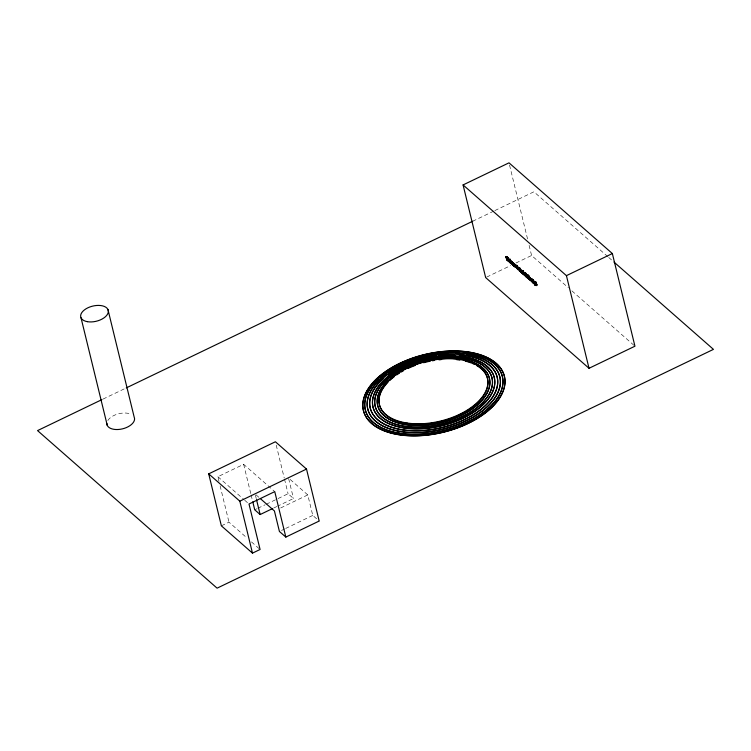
<?xml version="1.0" encoding="UTF-8"?>
<svg xmlns="http://www.w3.org/2000/svg" width="751" height="751" viewBox="0 0 751 751"><rect width="100%" height="100%" fill="white"/><g stroke="black" fill="none" stroke-linecap="round" stroke-linejoin="round"><path stroke-width="0.56" stroke-dasharray="3.75 2.82" d="M103.028 399.091L126.262 387.91M472.661 221.263L493.782 211.106M494.834 210.59L533.914 191.796L607.841 256.673M486.704 277.081L510.708 265.535M515.928 263.019L531.586 255.49L568.376 287.774M219.001 481.26L217.893 476.716L243.643 464.325L274.753 491.623M221.367 525.831L228.98 522.17L247.126 538.101M254.72 509.788L256.804 508.784M257.846 508.286L265.141 504.775M266.192 504.268L288.074 493.745L293.491 498.495L277.861 506.024M273.693 508.023L276.819 506.521M280.677 507.958L307.769 494.918L312.773 515.411L319.184 521.044M281.503 530.459L284.629 528.957M285.671 528.451L312.773 515.411M608.723 257.452L612.243 260.541M571.877 290.853L634.069 345.432M307.769 494.918L288.497 478.002L293.491 498.495M256.025 494.815L259.527 497.894M217.893 476.716L243.822 499.462M244.685 500.222L248.14 503.254M251.444 541.893L260.081 549.479M509.544 165.098L528 240.799M529.108 245.324L531.586 255.49M276.227 445.155L284.216 477.927M284.498 479.054L288.074 493.745M255.424 495.181L256.26 498.598M243.643 464.325L250.843 493.876M251.125 495.012L252.505 500.692M220.109 485.803L228.98 522.17M107.806 420.551A14.138 7.782 -13.7 0 1 130.74 414.111"/><path stroke-width="1.13" d="M534.937 283.474C535.031 286.995 534.684 280.01 534.168 283.925L533.079 279.569L531.933 279.701L531.924 280.949L530.816 278.724M526.995 275.279L528.15 276.687L527.315 277.091L526.451 276.33L527.286 275.927L528.15 276.687M528.629 277.673C527.089 276.115 529.737 281.362 528.629 277.673L529.164 276.912L529.164 278.161C532.008 276.246 530.15 283.916 532.928 281.071L532.957 279.776L533.351 281.418M528.723 276.79L529.389 276.969L527.887 277.194L528.704 279.165L530.675 278.396M522.715 272.36C522.743 269.919 521.964 273.439 523.55 271.956L523.306 270.895L521.325 271.834L520.462 271.073L522.856 271.158L523.616 273.524L522.78 273.927L521.626 271.486M536.13 284.291L535.36 282.085L534.205 282.442L534.158 281.306L532.759 281.034L533.595 280.63L534.646 282.047M527.427 275.364L527.878 276.237L526.376 277.081L525.212 276.058L525.484 274.312C527.136 272.453 525.278 279.447 528.357 277.579L528.197 277.194M526.376 277.081L525.371 275.927L525.653 274.19L524.555 273.223L525.39 272.829L526.489 273.796M519.748 269.919L518.556 267.966L519.392 267.563L520.603 269.13L519.683 269.956L520.086 271.458L519.251 270.829L518.556 267.966M523.344 274.002C525.465 277.241 522.396 271.486 523.926 273.627C521.983 270.548 524.564 277.861 524.771 273.233L523.954 272.238L524.095 273.017M523.297 273.026L524.16 272.575L524.761 273.223M514.416 265.45C511.431 266.718 514.21 261.329 514.782 264.652M524.02 274.753L524.883 274.312L524.602 273.702M524.855 274.35L524.282 273.749M512.942 263.113L511.9 261.639L514.285 266.474L516.679 265.263L517.505 266.708L516.284 266.765L517.505 266.708M512.407 263.319L513.346 262.841L513.928 263.573M535.041 282.038C532.487 280.067 532.59 284.685 534.74 283.108M512.736 264.023L512.576 263.563L512.867 265.225L513.703 264.831L512.661 265.047L512.135 262.897L513.243 262.916M513.318 263.216L513.9 264.023M513.581 265.854L513.29 264.183L514.285 266.474M513.186 264.249L514.191 263.798L514.613 264.643M463.076 184.934L509 162.836L612.356 253.547L634.942 346.202L589.019 368.29L485.662 277.579L463.076 184.934L566.432 275.645L589.019 368.29M101.967 399.598L37.55 430.595L217.086 588.164L713.45 349.365L613.999 262.08M126.262 387.91L472.661 221.263M507.103 260.175L506.859 258.081L507.695 257.677L507.939 259.771L507.103 260.175L505.733 256.711L506.803 256.513L507.413 258.297M505.733 256.711L506.803 256.513M507.469 257.095L507.714 259.189L506.878 259.593L506.634 257.499L507.469 257.095L508.314 259.095M506.634 257.499L507.695 257.293M506.859 257.696L507.779 260.4L507.526 258.288L508.361 257.884L508.765 259.743M507.526 258.288L508.587 258.072M506.859 259.959L507.939 259.771M510.887 262.352L509.835 262.568L509.103 259.574L510.154 259.358L510.642 261.348M509.103 259.574L510.154 259.358M508.436 260.306L509.272 259.902L509.929 260.475L509.094 260.879L508.436 259.968L509.094 260.879M506.859 258.081L507.779 260.757L508.615 260.353M511.929 262.85C509.957 264.803 510.811 260.193 509.46 261.817C507.995 261.695 508.953 259.151 509.591 260.85M507.779 260.757L508.859 260.578M508.502 260.578L509.366 261.339L510.201 260.935M509.366 261.339C508.052 256.983 507.798 263.423 510.398 261.827M509.751 261.113L510.727 261.752C512.633 261.32 510.004 259.996 510.924 261.752M509.835 262.568L511.562 261.348M510.727 261.752C509.056 259.611 510.502 265.291 512.032 263.263M512.342 263.075L513.186 262.672M512.82 263.751L513.665 263.348M512.914 263.92L513.75 263.517M513.534 264.371L514.369 263.967M513.628 264.54L514.463 264.145M513.365 265.666C514.144 264.38 515.008 265.019 515.28 266.37C517.608 263.366 514.764 269.872 517.955 268.539M514.388 265.535C516.312 266.549 512.952 264.615 515.233 265.131L516.669 267.112M517.871 268.21L516.866 268.52L516.266 266.661C514.51 268.473 514.135 264.005 515.543 266.079M514.078 266.286L514.914 265.892M516.059 265.845L516.895 265.45M516.209 266.464L517.045 266.061M516.594 266.812L517.43 266.408M514.191 265.356L515.139 267.262L516.2 267.009M516.66 268.238L517.495 267.835L517.12 266.361M516.744 268.389L517.805 268.182L517.974 269.693L516.923 267.187L517.796 268.173M517.833 267.797C517.317 264.39 520.903 272.341 518.857 268.483C520.537 266.98 520.621 271.045 519.692 268.079M519.063 269.327L519.899 268.924M519.485 269.187L520.321 268.783M519.138 269.637L519.87 271.073L519.138 269.637L519.974 269.243L520.621 269.928M519.392 270.698L520.227 270.294L519.974 269.243M520.396 270.801L521.232 270.398L521.889 270.98L521.053 271.383L520.396 270.463L521.053 271.383M522.161 271.43C521.616 268.295 519.936 271.252 522.377 270.933M522.011 271.815L523.578 271.139M520.462 271.073L521.194 272.303L522.949 271.599M521.325 271.834C520.011 267.478 519.758 273.918 522.358 272.322L521.335 271.205M522.565 272.228L523.55 271.956M521.795 273.064C524.236 272.491 520.19 274.04 521.269 270.914L522.32 270.689M522.565 273.74L524.677 272.848M524.132 272.622L524.649 273.486L525.475 273.167L526.32 273.908L525.963 275.307L525.127 275.701M523.447 274.415L524.189 273.599M525.738 274.537L526.573 274.134M525.371 275.927L526.413 275.392L527.315 277.091M528.835 278.105L527.784 278.321L527.061 275.326L527.897 274.922L528.554 277.372M526.385 276.058L527.042 276.64L526.385 276.058L528.103 275.11M526.291 276.743L527.127 276.34M529.868 278.217C529.474 274.077 527.296 277.288 529.267 279.625L530.103 279.222M528.544 276.621L529.38 276.227M528.253 277.185L527.183 277.56L526.451 276.33M527.784 278.321L528.629 277.917M531.717 281.775C531.586 277.326 528.075 275.655 530.488 280.686L531.107 280.104M529.004 279.222L531.952 278.583L531.117 278.987M530.985 279.569C529.155 280.799 529.436 278.396 530.657 278.837M531.952 278.893L531.117 279.297L532.093 281.475L532.112 280.179L532.722 282.648L534.524 282.207L534.665 282.808C533.276 284.563 532.891 280.893 533.83 283.211M531.933 279.701L533.079 279.569M531.511 281.587L532.553 281.372M533.614 282.32L534.365 281.625M532.722 282.648L533.557 282.245M533.952 282.32L534.984 281.813M534.28 282.742L535.66 282.789M535.134 282.517L536.223 282.329L536.702 284.385C534.505 286.319 535.116 279.119 535.857 284.789M535.388 282.733L536.223 282.329M533.905 283.512L534.796 283.334M534.581 283.962L535.895 283.991L535.867 283.418M536.702 284.385L534.872 285.164L534.646 284.263L535.482 283.859L535.707 284.76L534.656 284.976L533.942 282.029M535.745 284.986L536.58 284.582L536.909 285.192C535.961 286.431 535.51 284.225 536.073 285.596M535.848 285.389L536.815 284.789M566.432 275.645L612.356 253.547M285.831 537.087L274.753 491.623L249.003 504.015L260.081 549.479L252.477 553.13L221.367 525.831L208.703 473.862L275.401 441.766L306.511 469.065L319.184 521.044L285.831 537.087L279.419 531.464L274.425 510.962L260.4 498.655M208.703 473.862L239.813 501.161L306.511 469.065M252.787 501.828L254.72 509.788L260.146 514.548L272.651 508.53M534.205 282.442L535.247 284.76L534.646 284.263M520.518 269.543L521.044 270.735M530.244 278.358L530.769 278.687M511.825 262.812L511.065 262.043L512.182 264.54L511.581 262.643M529.183 278.18L530.488 280.686M532.863 281.409L533.529 282.029M518.716 269.252L518.875 268.52M532.759 281.034L533.811 282.451M534.524 282.207L534.064 281.982L534.402 282.77M516.904 266.183L516.679 265.263M527.061 275.326L528 278.508M524.555 273.223L525.484 274.312M515.853 266.154L515.843 265.666M536.909 285.192L536.58 284.582M514.463 265.807L515.327 266.567M524.62 274.434L525.09 274.631L524.649 273.486M517.439 267.788L517.814 269.327L517.589 268.032M512.604 263.892L512.144 263.132M512.501 263.535L512.079 261.996L512.802 263.188M511.647 261.742L511.093 261.095L511.065 261.667M527.615 276.743L527.286 275.927M518.425 267.628L517.983 267.131L517.974 267.731M521.814 270.707L521.232 270.398M515.806 265.441L515.233 265.131M509.854 260.212L509.272 259.902M510.013 260.268L509.197 259.198L509.122 259.968M507.695 257.677L508.305 259.461M515.233 265.704L515.158 264.427L516.115 265.967M505.967 256.917L506.878 259.593M535.97 282.113L536.514 284.225M532.243 279.973L532.938 282.845M529.164 276.039L529.389 276.969M529.999 279.372L530.14 279.973M527.897 274.922L528.385 276.922M522.78 273.927L521.476 271.092M521.616 271.637L522.001 273.242M509.948 259.17L510.427 261.17M509.319 259.752L510.051 262.756M256.532 499.744L260.146 514.548M239.813 501.161L252.477 553.13M107.956 309.543L134.185 417.143A14.138 7.782 -13.7 0 1 122.225 428.915A14.138 7.782 -13.7 0 1 106.867 423.414M81.024 317.814L107.262 425.404M507.742 258.475L508.023 260.982M523.306 270.895L523.4 271.824M469.873 353.505A70.528 38.827 -13.7 0 1 491.67 405.427A70.528 38.827 -13.7 0 1 394.012 432.341A70.528 38.827 -13.7 0 1 378.776 378.607M380.513 377.058A70.528 38.827 -13.7 0 1 385.197 373.341M386.052 372.721A70.528 38.827 -13.7 0 1 434.153 353.683M437.533 353.167A70.528 38.827 -13.7 0 1 443.174 352.529M446.545 352.285A70.528 38.827 -13.7 0 1 458.908 352.238M463.358 352.585A70.528 38.827 -13.7 0 1 468.69 353.299M467.066 354.406A67.966 37.419 -13.7 0 1 488.432 405.775A67.966 37.419 -13.7 0 1 391.036 429.441A67.966 37.419 -13.7 0 1 386.652 373.942M388.427 372.656A67.966 37.419 -13.7 0 1 432.66 355.063M433.74 354.876A67.966 37.419 -13.7 0 1 439.532 354.05M441.86 353.796A67.966 37.419 -13.7 0 1 447.615 353.383M455.735 353.327A67.966 37.419 -13.7 0 1 462.672 353.815M466.362 355.73A65.328 35.964 -13.7 0 1 487.361 403.841A65.328 35.964 -13.7 0 1 396.425 428.774A65.328 35.964 -13.7 0 1 383.376 378.485M387.976 374.711A65.328 35.964 -13.7 0 1 400.114 367.126M401.128 366.61A65.328 35.964 -13.7 0 1 416.505 360.283M417.575 359.936A65.328 35.964 -13.7 0 1 436.387 355.645M438.622 355.345A65.328 35.964 -13.7 0 1 443.09 354.885M446.404 354.66A65.328 35.964 -13.7 0 1 454.224 354.566M459.828 354.885A65.328 35.964 -13.7 0 1 465.16 355.533M458.889 356.284A62.408 34.349 -13.7 0 1 475.693 410.863A62.408 34.349 -13.7 0 1 376.617 414.59A62.408 34.349 -13.7 0 1 434.82 357.185M437.101 356.856A62.408 34.349 -13.7 0 1 455.463 356.03M462.025 359.41A57.48 31.636 -13.7 0 1 481.26 401.241A57.48 31.636 -13.7 0 1 402.076 424.043A57.48 31.636 -13.7 0 1 387.863 380.766M391.224 377.8A57.48 31.636 -13.7 0 1 435.955 359.372M438.227 359.072A57.48 31.636 -13.7 0 1 450.713 358.415M453.05 358.48A57.48 31.636 -13.7 0 1 460.87 359.231M485.85 374.364A55.593 30.603 -13.7 0 1 435.524 422.663A55.593 30.603 -13.7 0 1 380.194 394.228M380.597 393.177A55.593 30.603 -13.7 0 1 387.967 382.259M389.6 380.635A55.593 30.603 -13.7 0 1 394.191 376.749M396.735 374.899A55.593 30.603 -13.7 0 1 399.448 373.116M401.344 371.97A55.593 30.603 -13.7 0 1 403.296 370.863M408.15 368.403A55.593 30.603 -13.7 0 1 415.209 365.446M423.648 362.742A55.593 30.603 -13.7 0 1 430.21 361.193M432.388 360.771A55.593 30.603 -13.7 0 1 434.566 360.414M438.959 359.832A55.593 30.603 -13.7 0 1 441.147 359.616M456.608 359.673A55.593 30.603 -13.7 0 1 459.781 360.067M465.254 361.128A55.593 30.603 -13.7 0 1 471.243 362.977M472.36 363.418A55.593 30.603 -13.7 0 1 474.519 364.395M476.547 365.465A55.593 30.603 -13.7 0 1 485.324 373.482M397.026 434.454A72.528 39.925 -13.7 0 0 505.001 382.503A72.528 39.925 -13.7 0 0 399.729 363.475A72.528 39.925 -13.7 0 0 397.026 434.454M407.117 423.02A55.593 30.603 -13.7 0 0 487.868 381.546A55.593 30.603 -13.7 0 0 405.165 369.285A55.593 30.603 -13.7 0 0 407.117 423.02M396.988 434.303A72.528 39.925 -13.7 0 0 504.963 382.362A72.528 39.925 -13.7 0 0 399.692 363.324A72.528 39.925 -13.7 0 0 396.988 434.303M399.006 433.064A70.528 38.827 -13.7 0 0 502.945 381.649A70.528 38.827 -13.7 0 0 399.485 364.385A70.528 38.827 -13.7 0 0 399.006 433.064M400.49 431.365A67.966 37.419 -13.7 0 0 500.363 381.574A67.966 37.419 -13.7 0 0 400.367 365.268A67.966 37.419 -13.7 0 0 400.49 431.365M402.236 429.628A65.328 35.964 -13.7 0 0 497.688 381.339A65.328 35.964 -13.7 0 0 401.053 366.291A65.328 35.964 -13.7 0 0 402.236 429.628M403.991 427.798A62.408 34.349 -13.7 0 0 494.768 381.348A62.408 34.349 -13.7 0 0 402.057 367.436A62.408 34.349 -13.7 0 0 403.991 427.798M405.155 426.493A60.089 33.082 -13.7 0 0 492.506 381.705A60.089 33.082 -13.7 0 0 403.165 368.384A60.089 33.082 -13.7 0 0 405.155 426.493M405.108 426.315A60.089 33.082 -13.7 0 0 492.459 381.536A60.089 33.082 -13.7 0 0 403.127 368.215A60.089 33.082 -13.7 0 0 405.108 426.315M406.207 424.587A57.48 31.636 -13.7 0 0 489.849 381.827A57.48 31.636 -13.7 0 0 404.479 368.985A57.48 31.636 -13.7 0 0 406.207 424.587M87.304 321.663A14.138 7.782 -13.7 0 0 108.351 311.543A14.138 7.782 -13.7 0 0 87.829 307.826A14.138 7.782 -13.7 0 0 87.304 321.663"/></g></svg>
